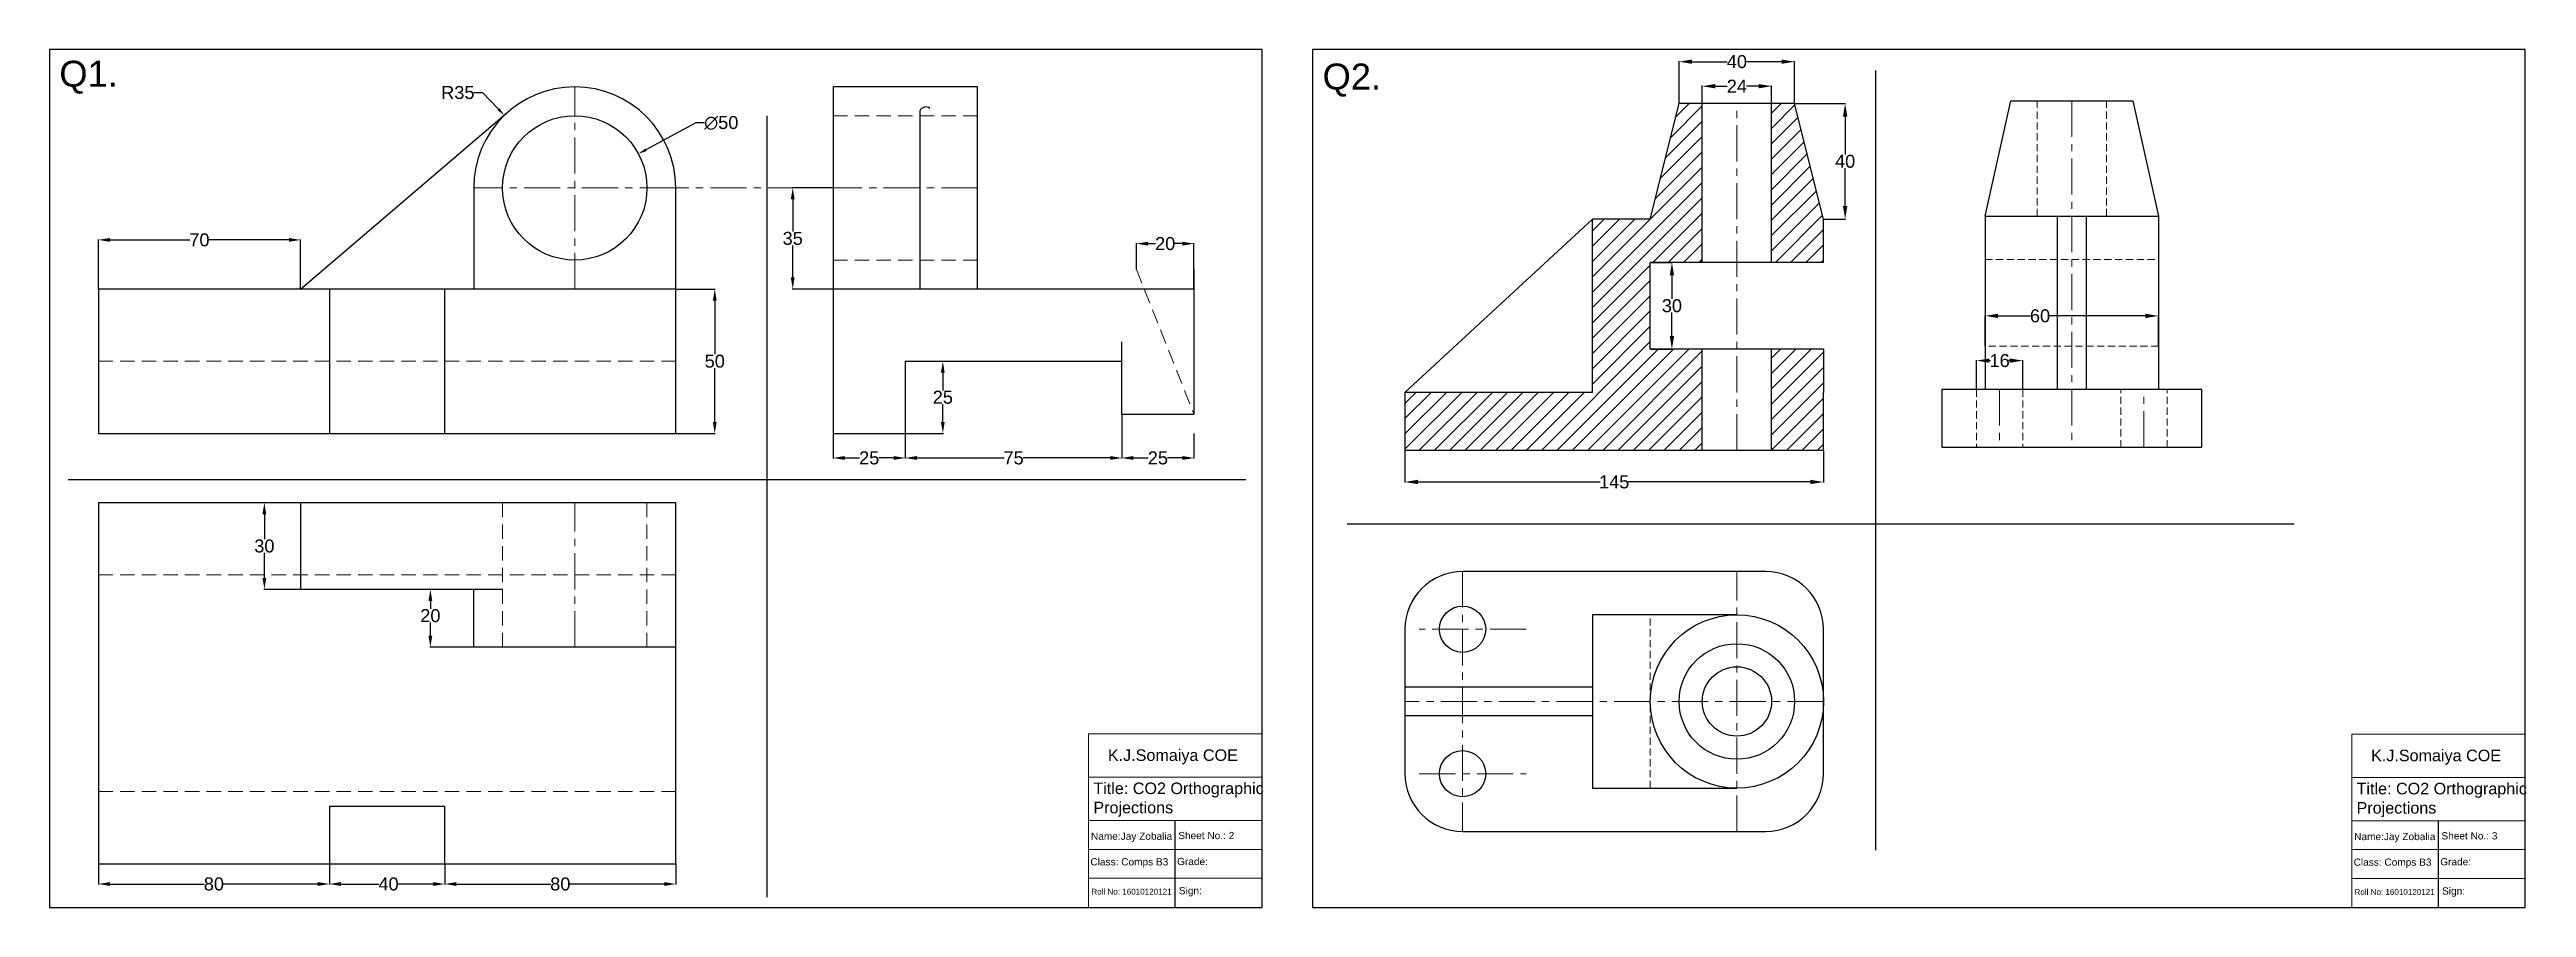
# Model space of a CAD drawing. Header units: millimetres. Extents: x 227 to 1085, y 157 to 454.
import ezdxf

# ---------------------------------------------------------------- set-up
doc = ezdxf.new("R2010")
doc.units = ezdxf.units.MM
doc.header["$MEASUREMENT"] = 0
doc.linetypes.add('CENTER', pattern=[2, 1.25, -0.25, 0.25, -0.25])
doc.linetypes.add('HIDDEN', pattern=[0.375, 0.25, -0.125])
doc.styles.add('Annotative', font='arial.ttf')
doc.styles.get("Standard").update_dxf_attribs({"font": 'arial.ttf'})
doc.dimstyles.get("Standard").update_dxf_attribs({"dimtxt": 3, "dimasz": 3, "dimexe": 0.18, "dimexo": 0.0625, "dimgap": 0.09, "dimtad": 0, "dimtih": 1, "dimtoh": 1, "dimdec": 0, "dimzin": 0, "dimdsep": 46, "dimtxsty": 'Standard', "dimcen": 0.09, "dimclrd": 4, "dimclre": 4, "dimadec": 0, "dimazin": 0, "dimtfac": 1, "dimtdec": 0, "dimtofl": 0, "dimtmove": 0, "dimatfit": 3, "dimfxl": 1, "dimtolj": 1, "dimtzin": 0, "dimarcsym": 0})
pattern_1 = [(45, (-79.5, 6.5), (-2.65165, 2.65165), [])]

# ---------------------------------------------------------------- blocks, each defined once
blk = doc.blocks.new('*D2')
at = {"lineweight": -2, "transparency": 16777216}
for p, q in [((498.46, 321.24), (498.46, 312.62)), ((523.46, 321.24), (523.46, 312.62)), ((502.46, 312.8), (507.59, 312.8)), ((519.46, 312.8), (514.33, 312.8))]:
    blk.add_line(p, q, dxfattribs=at)
at = {"transparency": 16777216}
for points in [[(502.46, 313.47), (502.46, 312.14), (498.46, 312.8)], [(519.46, 313.47), (519.46, 312.14), (523.46, 312.8)]]:
    blk.add_solid(points, dxfattribs=at)
at = {"layer": 'Defpoints', "color": 0, "transparency": 16777216}
for p in [(498.46, 321.3), (523.46, 321.3), (523.46, 312.8)]:
    blk.add_point(p, dxfattribs=at)
at = {"color": 0, "lineweight": 9, "transparency": 16777216, "insert": (510.96, 312.8), "char_height": 4.5, "attachment_point": 5}
blk.add_mtext('\\A1;25', dxfattribs=at)
blk = doc.blocks.new('*D3')
at = {"lineweight": -2, "transparency": 16777216}
for p, q in [((598.5, 327.94), (598.5, 312.62)), ((523.46, 321.24), (523.46, 312.62)), ((527.46, 312.8), (557.67, 312.8)), ((594.5, 312.8), (564.29, 312.8))]:
    blk.add_line(p, q, dxfattribs=at)
at = {"transparency": 16777216}
for points in [[(527.46, 313.47), (527.46, 312.14), (523.46, 312.8)], [(594.5, 313.47), (594.5, 312.14), (598.5, 312.8)]]:
    blk.add_solid(points, dxfattribs=at)
at = {"layer": 'Defpoints', "color": 0, "transparency": 16777216}
for p in [(598.5, 328), (523.46, 321.3), (598.5, 312.8)]:
    blk.add_point(p, dxfattribs=at)
at = {"color": 0, "lineweight": 9, "transparency": 16777216, "insert": (560.98, 312.8), "char_height": 4.5, "attachment_point": 5}
blk.add_mtext('\\A1;75', dxfattribs=at)
blk = doc.blocks.new('*D4')
at = {"lineweight": -2, "transparency": 16777216}
for p, q in [((598.46, 321.24), (598.46, 312.62)), ((623.46, 321.24), (623.46, 312.62)), ((602.46, 312.8), (607.59, 312.8)), ((619.46, 312.8), (614.33, 312.8))]:
    blk.add_line(p, q, dxfattribs=at)
at = {"transparency": 16777216}
for points in [[(602.46, 313.47), (602.46, 312.14), (598.46, 312.8)], [(619.46, 313.47), (619.46, 312.14), (623.46, 312.8)]]:
    blk.add_solid(points, dxfattribs=at)
at = {"layer": 'Defpoints', "color": 0, "transparency": 16777216}
for p in [(598.46, 321.3), (623.46, 321.3), (623.46, 312.8)]:
    blk.add_point(p, dxfattribs=at)
at = {"color": 0, "lineweight": 9, "transparency": 16777216, "insert": (610.96, 312.8), "char_height": 4.5, "attachment_point": 5}
blk.add_mtext('\\A1;25', dxfattribs=at)
blk = doc.blocks.new('*D5')
at = {"lineweight": -2, "transparency": 16777216}
for p, q in [((603.5, 378.06), (603.5, 387.18)), ((607.5, 387), (610.14, 387)), ((619.46, 387), (616.82, 387)), ((623.46, 371.37), (623.46, 387.18))]:
    blk.add_line(p, q, dxfattribs=at)
at = {"transparency": 16777216}
for points in [[(607.5, 387.67), (607.5, 386.33), (603.5, 387)], [(619.46, 387.67), (619.46, 386.33), (623.46, 387)]]:
    blk.add_solid(points, dxfattribs=at)
at = {"layer": 'Defpoints', "color": 0, "transparency": 16777216}
for p in [(623.46, 387), (603.5, 378), (623.46, 371.3)]:
    blk.add_point(p, dxfattribs=at)
at = {"color": 0, "lineweight": 9, "transparency": 16777216, "insert": (613.48, 387), "char_height": 4.5, "attachment_point": 5}
blk.add_mtext('\\A1;20', dxfattribs=at)
blk = doc.blocks.new('*D6')
at = {"lineweight": -2, "transparency": 16777216}
for p, q in [((373.96, 439.3), (376.96, 439.3)), ((376.96, 439.3), (382.5, 433.58)), ((408.87, 406.3), (409.05, 406.3)), ((408.96, 406.21), (408.96, 406.39))]:
    blk.add_line(p, q, dxfattribs=at)
at = {"transparency": 16777216}
blk.add_solid([(382.86, 433.93), (382.15, 433.24), (384.59, 431.43)], dxfattribs=at)
at = {"layer": 'Defpoints', "color": 0, "transparency": 16777216}
for p in [(384.59, 431.43), (408.96, 406.3)]:
    blk.add_point(p, dxfattribs=at)
at = {"color": 0, "lineweight": 9, "transparency": 16777216, "insert": (368.47, 439.3), "char_height": 4.5, "attachment_point": 5}
blk.add_mtext('\\A1;R35', dxfattribs=at)
blk = doc.blocks.new('*D7')
at = {"lineweight": -2, "transparency": 16777216}
for p, q in [((450.96, 428.79), (433.64, 419.52)), ((453.96, 428.79), (450.96, 428.79)), ((408.87, 406.3), (409.05, 406.3)), ((408.96, 406.21), (408.96, 406.39))]:
    blk.add_line(p, q, dxfattribs=at)
at = {"transparency": 16777216}
blk.add_solid([(433.41, 419.96), (433.88, 419.08), (431, 418.1)], dxfattribs=at)
at = {"layer": 'Defpoints', "color": 0, "transparency": 16777216}
for p in [(431, 418.1), (386.92, 394.5)]:
    blk.add_point(p, dxfattribs=at)
at = {"color": 0, "lineweight": 9, "transparency": 16777216, "insert": (459.71, 428.79), "char_height": 4.5, "attachment_point": 5}
blk.add_mtext('\\A1;∅50', dxfattribs=at)
blk = doc.blocks.new('*D8')
at = {"lineweight": -2, "transparency": 16777216}
for p, q in [((243.96, 371.37), (243.96, 388.48)), ((247.96, 388.3), (275.67, 388.3)), ((309.96, 388.3), (282.24, 388.3)), ((313.96, 371.37), (313.96, 388.48))]:
    blk.add_line(p, q, dxfattribs=at)
at = {"transparency": 16777216}
for points in [[(247.96, 388.97), (247.96, 387.64), (243.96, 388.3)], [(309.96, 388.97), (309.96, 387.64), (313.96, 388.3)]]:
    blk.add_solid(points, dxfattribs=at)
at = {"layer": 'Defpoints', "color": 0, "transparency": 16777216}
for p in [(313.96, 388.3), (243.96, 371.3), (313.96, 371.3)]:
    blk.add_point(p, dxfattribs=at)
at = {"color": 0, "lineweight": 9, "transparency": 16777216, "insert": (278.96, 388.3), "char_height": 4.5, "attachment_point": 5}
blk.add_mtext('\\A1;70', dxfattribs=at)
blk = doc.blocks.new('*D9')
at = {"lineweight": -2, "transparency": 16777216}
for p, q in [((243.96, 172.24), (243.96, 165.12)), ((323.96, 172.24), (323.96, 165.12)), ((247.96, 165.3), (280.65, 165.3)), ((319.96, 165.3), (287.27, 165.3))]:
    blk.add_line(p, q, dxfattribs=at)
at = {"transparency": 16777216}
for points in [[(247.96, 165.97), (247.96, 164.64), (243.96, 165.3)], [(319.96, 165.97), (319.96, 164.64), (323.96, 165.3)]]:
    blk.add_solid(points, dxfattribs=at)
at = {"layer": 'Defpoints', "color": 0, "transparency": 16777216}
for p in [(243.96, 172.3), (323.96, 172.3), (323.96, 165.3)]:
    blk.add_point(p, dxfattribs=at)
at = {"color": 0, "lineweight": 9, "transparency": 16777216, "insert": (283.96, 165.3), "char_height": 4.5, "attachment_point": 5}
blk.add_mtext('\\A1;80', dxfattribs=at)
blk = doc.blocks.new('*D10')
at = {"lineweight": -2, "transparency": 16777216}
for p, q in [((323.96, 172.24), (323.96, 165.12)), ((363.96, 172.24), (363.96, 165.12)), ((327.96, 165.3), (341.06, 165.3)), ((359.96, 165.3), (347.85, 165.3))]:
    blk.add_line(p, q, dxfattribs=at)
at = {"transparency": 16777216}
for points in [[(327.96, 165.97), (327.96, 164.64), (323.96, 165.3)], [(359.96, 165.97), (359.96, 164.64), (363.96, 165.3)]]:
    blk.add_solid(points, dxfattribs=at)
at = {"layer": 'Defpoints', "color": 0, "transparency": 16777216}
for p in [(323.96, 172.3), (363.96, 172.3), (363.96, 165.3)]:
    blk.add_point(p, dxfattribs=at)
at = {"color": 0, "lineweight": 9, "transparency": 16777216, "insert": (344.46, 165.3), "char_height": 4.5, "attachment_point": 5}
blk.add_mtext('\\A1;40', dxfattribs=at)
blk = doc.blocks.new('*D11')
at = {"lineweight": -2, "transparency": 16777216}
for p, q in [((363.96, 172.24), (363.96, 165.12)), ((443.96, 172.24), (443.96, 165.12)), ((367.96, 165.3), (400.65, 165.3)), ((439.96, 165.3), (407.27, 165.3))]:
    blk.add_line(p, q, dxfattribs=at)
at = {"transparency": 16777216}
for points in [[(367.96, 165.97), (367.96, 164.64), (363.96, 165.3)], [(439.96, 165.97), (439.96, 164.64), (443.96, 165.3)]]:
    blk.add_solid(points, dxfattribs=at)
at = {"layer": 'Defpoints', "color": 0, "transparency": 16777216}
for p in [(363.96, 172.3), (443.96, 172.3), (443.96, 165.3)]:
    blk.add_point(p, dxfattribs=at)
at = {"color": 0, "lineweight": 9, "transparency": 16777216, "insert": (403.96, 165.3), "char_height": 4.5, "attachment_point": 5}
blk.add_mtext('\\A1;80', dxfattribs=at)
blk = doc.blocks.new('*D12')
at = {"lineweight": -2, "transparency": 16777216}
for p, q in [((444.02, 371.3), (457.64, 371.3)), ((457.46, 367.3), (457.46, 348.69)), ((457.46, 325.3), (457.46, 343.92)), ((444.02, 321.3), (457.64, 321.3))]:
    blk.add_line(p, q, dxfattribs=at)
at = {"transparency": 16777216}
for points in [[(456.79, 367.3), (458.12, 367.3), (457.46, 371.3)], [(456.79, 325.3), (458.12, 325.3), (457.46, 321.3)]]:
    blk.add_solid(points, dxfattribs=at)
at = {"layer": 'Defpoints', "color": 0, "transparency": 16777216}
for p in [(443.96, 371.3), (443.96, 321.3), (457.46, 321.3)]:
    blk.add_point(p, dxfattribs=at)
at = {"color": 0, "lineweight": 9, "transparency": 16777216, "insert": (457.46, 346.3), "char_height": 4.5, "attachment_point": 5}
blk.add_mtext('\\A1;50', dxfattribs=at)
blk = doc.blocks.new('*D13')
at = {"lineweight": -2, "transparency": 16777216}
for p, q in [((523.52, 346.3), (536.64, 346.3)), ((536.46, 342.3), (536.46, 336.19)), ((536.46, 325.3), (536.46, 331.42)), ((523.52, 321.3), (536.64, 321.3))]:
    blk.add_line(p, q, dxfattribs=at)
at = {"transparency": 16777216}
for points in [[(535.79, 342.3), (537.12, 342.3), (536.46, 346.3)], [(535.79, 325.3), (537.12, 325.3), (536.46, 321.3)]]:
    blk.add_solid(points, dxfattribs=at)
at = {"layer": 'Defpoints', "color": 0, "transparency": 16777216}
for p in [(523.46, 346.3), (523.46, 321.3), (536.46, 321.3)]:
    blk.add_point(p, dxfattribs=at)
at = {"color": 0, "lineweight": 9, "transparency": 16777216, "insert": (536.46, 333.8), "char_height": 4.5, "attachment_point": 5}
blk.add_mtext('\\A1;25', dxfattribs=at)
blk = doc.blocks.new('*D14')
at = {"lineweight": -2, "transparency": 16777216}
for p, q in [((313.9, 297.3), (301.28, 297.3)), ((301.46, 293.3), (301.46, 284.69)), ((301.46, 271.3), (301.46, 279.91)), ((313.9, 267.3), (301.28, 267.3))]:
    blk.add_line(p, q, dxfattribs=at)
at = {"transparency": 16777216}
for points in [[(300.79, 293.3), (302.12, 293.3), (301.46, 297.3)], [(300.79, 271.3), (302.12, 271.3), (301.46, 267.3)]]:
    blk.add_solid(points, dxfattribs=at)
at = {"layer": 'Defpoints', "color": 0, "transparency": 16777216}
for p in [(313.96, 297.3), (301.46, 267.3), (313.96, 267.3)]:
    blk.add_point(p, dxfattribs=at)
at = {"color": 0, "lineweight": 9, "transparency": 16777216, "insert": (301.46, 282.3), "char_height": 4.5, "attachment_point": 5}
blk.add_mtext('\\A1;30', dxfattribs=at)
blk = doc.blocks.new('*D15')
at = {"lineweight": -2, "transparency": 16777216}
for p, q in [((373.9, 267.3), (358.78, 267.3)), ((358.96, 263.3), (358.96, 260.58)), ((358.96, 251.3), (358.96, 255.8)), ((373.9, 247.3), (358.78, 247.3))]:
    blk.add_line(p, q, dxfattribs=at)
at = {"transparency": 16777216}
for points in [[(358.29, 263.3), (359.62, 263.3), (358.96, 267.3)], [(358.29, 251.3), (359.62, 251.3), (358.96, 247.3)]]:
    blk.add_solid(points, dxfattribs=at)
at = {"layer": 'Defpoints', "color": 0, "transparency": 16777216}
for p in [(373.96, 267.3), (358.96, 247.3), (373.96, 247.3)]:
    blk.add_point(p, dxfattribs=at)
at = {"color": 0, "lineweight": 9, "transparency": 16777216, "insert": (358.96, 258.19), "char_height": 4.5, "attachment_point": 5}
blk.add_mtext('\\A1;20', dxfattribs=at)
blk = doc.blocks.new('*D16')
at = {"lineweight": -2, "transparency": 16777216}
for p, q in [((498.4, 406.3), (484.28, 406.3)), ((484.46, 402.3), (484.46, 391.19)), ((484.46, 375.3), (484.46, 386.41)), ((498.4, 371.3), (484.28, 371.3))]:
    blk.add_line(p, q, dxfattribs=at)
at = {"transparency": 16777216}
for points in [[(483.79, 402.3), (485.12, 402.3), (484.46, 406.3)], [(483.79, 375.3), (485.12, 375.3), (484.46, 371.3)]]:
    blk.add_solid(points, dxfattribs=at)
at = {"layer": 'Defpoints', "color": 0, "transparency": 16777216}
for p in [(484.46, 406.3), (498.46, 406.3), (498.46, 371.3)]:
    blk.add_point(p, dxfattribs=at)
at = {"color": 0, "lineweight": 9, "transparency": 16777216, "insert": (484.46, 388.8), "char_height": 4.5, "attachment_point": 5}
blk.add_mtext('\\A1;35', dxfattribs=at)
blk = doc.blocks.new('*D18')
at = {"lineweight": -2, "transparency": 16777216}
for p, q in [((696.5, 315.44), (696.5, 304.32)), ((841.5, 315.44), (841.5, 304.32)), ((701, 304.5), (764.13, 304.5)), ((837, 304.5), (773.87, 304.5))]:
    blk.add_line(p, q, dxfattribs=at)
at = {"transparency": 16777216}
for points in [[(701, 305.25), (701, 303.75), (696.5, 304.5)], [(837, 305.25), (837, 303.75), (841.5, 304.5)]]:
    blk.add_solid(points, dxfattribs=at)
at = {"layer": 'Defpoints', "color": 0, "transparency": 16777216}
for p in [(696.5, 315.5), (841.5, 315.5), (841.5, 304.5)]:
    blk.add_point(p, dxfattribs=at)
at = {"color": 0, "lineweight": 9, "transparency": 16777216, "insert": (769, 304.5), "char_height": 4.5, "attachment_point": 5}
blk.add_mtext('\\A1;145', dxfattribs=at)
blk = doc.blocks.new('*D19')
at = {"lineweight": -2, "transparency": 16777216}
for p, q in [((831.56, 435.5), (849.18, 435.5)), ((849, 431), (849, 417.89)), ((849, 400), (849, 413.11)), ((841.56, 395.5), (849.18, 395.5))]:
    blk.add_line(p, q, dxfattribs=at)
at = {"transparency": 16777216}
for points in [[(848.25, 431), (849.75, 431), (849, 435.5)], [(848.25, 400), (849.75, 400), (849, 395.5)]]:
    blk.add_solid(points, dxfattribs=at)
at = {"layer": 'Defpoints', "color": 0, "transparency": 16777216}
for p in [(831.5, 435.5), (849, 435.5), (841.5, 395.5)]:
    blk.add_point(p, dxfattribs=at)
at = {"color": 0, "lineweight": 9, "transparency": 16777216, "insert": (849, 415.5), "char_height": 4.5, "attachment_point": 5}
blk.add_mtext('\\A1;40', dxfattribs=at)
blk = doc.blocks.new('*D23')
at = {"lineweight": -2, "transparency": 16777216}
for p, q in [((897.5, 351.56), (897.5, 362.18)), ((902, 362), (913.18, 362)), ((953, 362), (919.82, 362)), ((957.5, 351.56), (957.5, 362.18))]:
    blk.add_line(p, q, dxfattribs=at)
at = {"transparency": 16777216}
for points in [[(902, 362.75), (902, 361.25), (897.5, 362)], [(953, 362.75), (953, 361.25), (957.5, 362)]]:
    blk.add_solid(points, dxfattribs=at)
at = {"layer": 'Defpoints', "color": 0, "transparency": 16777216}
for p in [(897.5, 362), (897.5, 351.5), (957.5, 351.5)]:
    blk.add_point(p, dxfattribs=at)
at = {"color": 0, "lineweight": 9, "transparency": 16777216, "insert": (916.5, 362), "char_height": 4.5, "attachment_point": 5}
blk.add_mtext('\\A1;60', dxfattribs=at)
blk = doc.blocks.new('*D24')
at = {"lineweight": -2, "transparency": 16777216}
for p, q in [((894.5, 336.56), (894.5, 346.68)), ((899, 346.5), (899.4, 346.5)), ((906, 346.5), (905.6, 346.5)), ((910.5, 336.56), (910.5, 346.68))]:
    blk.add_line(p, q, dxfattribs=at)
at = {"transparency": 16777216}
for points in [[(899, 347.25), (899, 345.75), (894.5, 346.5)], [(906, 347.25), (906, 345.75), (910.5, 346.5)]]:
    blk.add_solid(points, dxfattribs=at)
at = {"layer": 'Defpoints', "color": 0, "transparency": 16777216}
for p in [(910.5, 346.5), (894.5, 336.5), (910.5, 336.5)]:
    blk.add_point(p, dxfattribs=at)
at = {"color": 0, "lineweight": 9, "transparency": 16777216, "insert": (902.5, 346.5), "char_height": 4.5, "attachment_point": 5}
blk.add_mtext('\\A1;16', dxfattribs=at)
blk = doc.blocks.new('*D25')
at = {"lineweight": -2, "transparency": 16777216}
for p, q in [((799.5, 435.56), (799.5, 441.7)), ((823.5, 435.56), (823.5, 441.7))]:
    blk.add_line(p, q, dxfattribs=at)
at = {"transparency": 16777216}
for p, q in [((804, 441.52), (808.16, 441.52)), ((819, 441.52), (814.84, 441.52))]:
    blk.add_line(p, q, dxfattribs=at)
for points in [[(804, 442.27), (804, 440.77), (799.5, 441.52)], [(819, 442.27), (819, 440.77), (823.5, 441.52)]]:
    blk.add_solid(points, dxfattribs=at)
at = {"layer": 'Defpoints', "color": 0, "transparency": 16777216}
for p in [(823.5, 441.52), (799.5, 435.5), (823.5, 435.5)]:
    blk.add_point(p, dxfattribs=at)
at = {"color": 0, "lineweight": 9, "transparency": 16777216, "insert": (811.5, 441.52), "char_height": 4.5, "attachment_point": 5}
blk.add_mtext('\\A1;24', dxfattribs=at)
blk = doc.blocks.new('*D26')
at = {"lineweight": -2, "transparency": 16777216}
for p, q in [((791.5, 435.56), (791.5, 450.18)), ((831.5, 435.56), (831.5, 450.18))]:
    blk.add_line(p, q, dxfattribs=at)
at = {"transparency": 16777216}
for p, q in [((796, 450), (808.1, 450)), ((827, 450), (814.9, 450))]:
    blk.add_line(p, q, dxfattribs=at)
for points in [[(796, 450.75), (796, 449.25), (791.5, 450)], [(827, 450.75), (827, 449.25), (831.5, 450)]]:
    blk.add_solid(points, dxfattribs=at)
at = {"layer": 'Defpoints', "color": 0, "transparency": 16777216}
for p in [(791.5, 450), (791.5, 435.5), (831.5, 435.5)]:
    blk.add_point(p, dxfattribs=at)
at = {"color": 0, "lineweight": 9, "transparency": 16777216, "insert": (811.5, 450), "char_height": 4.5, "attachment_point": 5}
blk.add_mtext('\\A1;40', dxfattribs=at)
blk = doc.blocks.new('*D31')
at = {"lineweight": -2, "transparency": 16777216}
for p, q in [((781.56, 380.5), (789.18, 380.5)), ((789, 376), (789, 367.89)), ((789, 355), (789, 363.11)), ((781.56, 350.5), (789.18, 350.5))]:
    blk.add_line(p, q, dxfattribs=at)
at = {"transparency": 16777216}
for points in [[(788.25, 376), (789.75, 376), (789, 380.5)], [(788.25, 355), (789.75, 355), (789, 350.5)]]:
    blk.add_solid(points, dxfattribs=at)
at = {"layer": 'Defpoints', "color": 0, "transparency": 16777216}
for p in [(781.5, 380.5), (781.5, 350.5), (789, 350.5)]:
    blk.add_point(p, dxfattribs=at)
at = {"color": 0, "lineweight": 9, "transparency": 16777216, "insert": (789, 365.5), "char_height": 4.5, "attachment_point": 5}
blk.add_mtext('\\A1;30', dxfattribs=at)

msp = doc.modelspace()

# ---------------------------------------------------------------- hatches: boundary and pattern name
h = msp.add_hatch()
h.set_pattern_fill('ANSI31', color=256, scale=30)
h.set_pattern_definition(pattern_1)
h.paths.add_polyline_path([(761.5, 335.5), (696.5, 335.5), (696.5, 315.5), (799.5, 315.5), (799.5, 350.5), (781.5, 350.5), (781.5, 380.5), (799.5, 380.5), (799.5, 435.5), (791.5, 435.5), (781.5, 395.5), (761.5, 395.5)])
h = msp.add_hatch()
h.set_pattern_fill('ANSI31', color=256, scale=30)
h.set_pattern_definition(pattern_1)
h.paths.add_polyline_path([(841.5, 395.5), (831.5, 435.5), (823.5, 435.5), (823.5, 380.5), (841.5, 380.5)])
h.paths.add_polyline_path([(841.5, 335.5), (841.5, 350.5), (823.5, 350.5), (823.5, 315.5), (841.5, 315.5)])

# ---------------------------------------------------------------- linework, layer by layer
for p, q in [((859.5, 447), (859.5, 177)), ((548.46, 441.3), (498.46, 441.3)), ((498.46, 441.3), (498.46, 371.3)), ((548.46, 371.3), (548.46, 441.3)), ((313.96, 371.3), (386.25, 432.94)), ((475.46, 431.21), (475.46, 160.8)), ((528.46, 432.94), (528.46, 371.3)), ((781.5, 395.5), (791.5, 435.5)), ((831.5, 435.5), (791.5, 435.5)), ((799.5, 380.5), (799.5, 435.5)), ((823.5, 380.5), (823.5, 435.5)), ((841.5, 395.5), (831.5, 435.5)), ((897.5, 396.5), (906.39, 436.5)), ((906.39, 436.5), (948.61, 436.5)), ((948.61, 436.5), (957.5, 396.5)), ((373.96, 406.3), (373.96, 371.3)), ((443.96, 371.3), (443.96, 406.3)), ((696.5, 335.5), (761.5, 395.5)), ((761.5, 335.5), (761.5, 395.5)), ((781.5, 395.5), (761.5, 395.5)), ((841.5, 380.5), (841.5, 395.5)), ((897.5, 396.5), (897.5, 336.5)), ((897.5, 396.5), (957.5, 396.5)), ((922.5, 396.5), (922.5, 336.5)), ((932.5, 396.5), (932.5, 336.5)), ((957.5, 396.5), (957.5, 336.5)), ((623.5, 328), (623.5, 378)), ((841.5, 380.5), (781.5, 380.5)), ((781.5, 350.5), (781.5, 380.5)), ((443.96, 371.3), (243.96, 371.3)), ((243.96, 371.3), (243.96, 321.3)), ((323.96, 371.3), (323.96, 321.3)), ((363.96, 321.3), (363.96, 371.3)), ((443.96, 321.3), (443.96, 371.3)), ((623.46, 371.3), (498.46, 371.3)), ((498.46, 371.3), (498.46, 321.3)), ((598.5, 328), (598.5, 353)), ((523.46, 346.3), (523.46, 321.3)), ((523.46, 346.3), (598.46, 346.3)), ((841.5, 350.5), (781.5, 350.5)), ((799.5, 315.5), (799.5, 350.5)), ((823.5, 315.5), (823.5, 350.5)), ((841.5, 350.5), (841.5, 335.5)), ((696.5, 335.5), (696.5, 315.5)), ((761.5, 335.5), (696.5, 335.5)), ((841.5, 315.5), (841.5, 335.5)), ((972.5, 336.5), (882.5, 336.5)), ((882.5, 336.5), (882.5, 316.5)), ((972.5, 316.5), (972.5, 336.5)), ((598.5, 328), (623.5, 328)), ((243.96, 321.3), (443.96, 321.3)), ((498.46, 321.3), (523.46, 321.3)), ((696.5, 315.5), (841.5, 315.5)), ((882.5, 316.5), (972.5, 316.5)), ((233.46, 305.3), (641.46, 305.3)), ((443.96, 297.3), (243.96, 297.3)), ((243.96, 297.3), (243.96, 172.3)), ((313.96, 297.3), (313.96, 267.3)), ((443.96, 172.3), (443.96, 297.3)), ((676.5, 290), (1004.5, 290)), ((373.96, 267.3), (313.96, 267.3)), ((373.96, 247.3), (373.96, 267.3)), ((383.96, 267.3), (373.96, 267.3)), ((821.5, 273.5), (716.5, 273.5)), ((811.5, 258.5), (761.5, 258.5)), ((761.5, 258.5), (761.5, 198.5)), ((696.5, 253.5), (696.5, 203.5)), ((841.5, 203.5), (841.5, 253.5)), ((443.96, 247.3), (373.96, 247.3)), ((761.5, 233.5), (696.5, 233.5)), ((841.5, 233.5), (841.08, 233.5)), ((761.5, 223.5), (696.5, 223.5)), ((841.5, 223.5), (841.08, 223.5)), ((761.5, 198.5), (811.5, 198.5)), ((323.96, 192.3), (323.96, 172.3)), ((323.96, 192.3), (363.96, 192.3)), ((363.96, 172.3), (363.96, 192.3)), ((616.96, 157.3), (616.96, 187.3)), ((716.5, 183.5), (821.5, 183.5)), ((1054.5, 157.2), (1054.5, 187.2)), ((243.96, 172.3), (443.96, 172.3))]:
    msp.add_line(p, q)
at = {"lineweight": 9}
for p, q in [((1084.5, 454.2), (1084.5, 157.2)), ((586.96, 202.3), (586.96, 217.3)), ((586.96, 217.3), (646.96, 217.3)), ((1024.5, 202.2), (1024.5, 217.2)), ((1024.5, 217.2), (1084.5, 217.2)), ((586.96, 187.3), (586.96, 202.3)), ((586.96, 202.3), (646.96, 202.3)), ((1024.5, 187.2), (1024.5, 202.2)), ((1024.5, 202.2), (1084.5, 202.2)), ((586.96, 177.3), (586.96, 187.3)), ((586.96, 187.3), (646.96, 187.3)), ((1024.5, 177.2), (1024.5, 187.2)), ((1024.5, 187.2), (1084.5, 187.2)), ((586.96, 167.3), (586.96, 177.3)), ((586.96, 177.3), (646.96, 177.3)), ((1024.5, 167.2), (1024.5, 177.2)), ((1024.5, 177.2), (1084.5, 177.2)), ((586.96, 157.3), (586.96, 167.3)), ((586.96, 167.3), (646.96, 167.3)), ((1024.5, 157.2), (1024.5, 167.2)), ((1024.5, 167.2), (1084.5, 167.2)), ((1084.5, 157.2), (664.5, 157.2)), ((1084.5, 157.2), (1024.5, 157.2))]:
    msp.add_line(p, q, dxfattribs=at)
at = {"linetype": 'CENTER', "lineweight": 9, "ltscale": 10}
for p, q in [((408.96, 371.3), (408.96, 441.3)), ((811.5, 315.5), (811.5, 435.5)), ((927.5, 436.5), (927.5, 316.5)), ((443.96, 406.3), (373.96, 406.3)), ((548.46, 406.3), (443.96, 406.3)), ((902.5, 336.5), (902.5, 316.5)), ((952.5, 316.5), (952.5, 336.5)), ((408.96, 247.3), (408.96, 297.3)), ((716.5, 273.5), (716.5, 183.5)), ((811.5, 183.5), (811.5, 273.5)), ((738.5, 253.5), (701.5, 253.5)), ((841.5, 228.5), (696.5, 228.5)), ((701.5, 203.5), (738.5, 203.5))]:
    msp.add_line(p, q, dxfattribs=at)
at = {"linetype": 'HIDDEN', "lineweight": 9, "ltscale": 20}
for p, q in [((548.46, 431.3), (498.46, 431.3)), ((548.46, 381.3), (498.46, 381.3)), ((603.5, 378), (623.5, 328)), ((243.96, 346.3), (443.96, 346.3)), ((383.96, 247.3), (383.96, 297.3)), ((433.96, 247.3), (433.96, 297.3)), ((443.96, 272.3), (243.96, 272.3)), ((243.96, 197.3), (443.96, 197.3))]:
    msp.add_line(p, q, dxfattribs=at)
at = {"linetype": 'HIDDEN', "lineweight": 9, "ltscale": 10}
for p, q in [((915.5, 436.5), (915.5, 396.5)), ((939.5, 436.5), (939.5, 396.5)), ((897.5, 381.5), (957.5, 381.5)), ((957.5, 351.5), (897.5, 351.5)), ((894.5, 336.5), (894.5, 316.5)), ((910.5, 336.5), (910.5, 316.5)), ((944.5, 316.5), (944.5, 336.5)), ((960.5, 316.5), (960.5, 336.5)), ((781.5, 198.5), (781.5, 258.5))]:
    msp.add_line(p, q, dxfattribs=at)
at = {"linetype": 'Continuous'}
for points in [[(227.04, 157.2), (647.04, 157.2), (647.04, 454.2), (227.04, 454.2)], [(664.5, 157.2), (1084.5, 157.2), (1084.5, 454.2), (664.5, 454.2)]]:
    msp.add_lwpolyline(points, close=True, dxfattribs=at)
for centre, radius in [((408.96, 406.3), 25), ((716.5, 253.5), 8), ((811.5, 228.5), 30), ((811.5, 228.5), 20), ((811.5, 228.5), 12), ((716.5, 203.5), 8)]:
    msp.add_circle(centre, radius)
for centre, radius, start, end in [((408.96, 406.3), 35, 0, 180), ((530.53, 432.07), 2.25, 50.59642, 157.19406), ((716.5, 253.5), 20, 90, 180), ((821.5, 253.5), 20, 0, 90), ((716.5, 203.5), 20, 180, 270), ((821.5, 203.5), 20, 270, 0)]:
    msp.add_arc(centre, radius, start, end)

# ---------------------------------------------------------------- texts
at = {"attachment_point": 1}
for s, width, gutter_width, insert, char_height in [('Q1.', 37.5, 1, (230.43, 450.33), 9), ('Q2.', 37.5, 1, (668, 449.36), 9), ('K.J.Somaiya COE', 60, 12.5, (593.63, 211.92), 4), ('K.J.Somaiya COE', 60, 12.5, (1031.17, 211.81), 4), ('\\PTitle: CO2 {\\C0;Orthographic Projections}', 60, 12.5, (588.6, 207.11), 4), ('\\PTitle: CO2 {\\C0;Orthographic Projections^I}', 60, 12.5, (1026.15, 207.01), 4), ('Sheet No.: 2', 30, 12.5, (618, 183.34), 2.5), ('Sheet No.: 3', 30, 12.5, (1055.54, 183.24), 2.5), ('Class: Comps B3', 30, 12.5, (587.58, 174.24), 2.5), ('Grade:', 30.0265, 12.5, (617.6, 174.36), 2.5), ('Class: Comps B3', 30, 12.5, (1025.13, 174.13), 2.5), ('Grade:', 30.0265, 12.5, (1055.14, 174.26), 2.5), ('{\\H0.8x;Roll No: 16010120121}', 30, 12.5, (587.9, 163.66), 2.5), ('Sign:', 30.0265, 12.5, (618.22, 164.26), 2.5), ('{\\H0.8x;Roll No: 16010120121}', 30, 12.5, (1025.44, 163.55), 2.5), ('Sign:', 30.0265, 12.5, (1055.77, 164.15), 2.5)]:
    msp.add_mtext_dynamic_manual_height_columns(s, width=width, gutter_width=gutter_width, heights=[0], dxfattribs=dict(at, insert=insert, char_height=char_height))
at = {"char_height": 2.5, "width": 30, "attachment_point": 1, "style": 'Annotative'}
for insert in [(587.78, 187.28), (1025.32, 187.17)]:
    msp.add_mtext('\\PName:Jay Zobalia', dxfattribs=dict(at, insert=insert))

# ---------------------------------------------------------------- dimensions: what is measured, and where the dimension line sits
at = {"lineweight": 9}
for base, p1, p2, override, picture, middle in [((791.5, 450), (831.5, 435.5), (791.5, 435.5), {"dimtxt": 4.5, "dimasz": 4.5, "dimclrd": 256, "dimclre": 256, "dimlwd": 65535}, '*D26', (811.5, 450)), ((313.96, 388.3), (243.96, 371.3), (313.96, 371.3), {"dimtxt": 4.5, "dimasz": 4, "dimclrd": 256, "dimclre": 256}, '*D8', (278.96, 388.3)), ((623.46, 387), (603.5, 378), (623.46, 371.3), {"dimtxt": 4.5, "dimasz": 4, "dimclrd": 256, "dimclre": 256}, '*D5', (613.48, 387)), ((910.5, 346.5), (894.5, 336.5), (910.5, 336.5), {"dimtxt": 4.5, "dimasz": 4.5, "dimclrd": 256, "dimclre": 256}, '*D24', (902.5, 346.5)), ((598.5, 312.8), (523.46, 321.3), (598.5, 328), {"dimtxt": 4.5, "dimasz": 4, "dimclrd": 256, "dimclre": 256}, '*D3', (560.98, 312.8)), ((523.46, 312.8), (498.46, 321.3), (523.46, 321.3), {"dimtxt": 4.5, "dimasz": 4, "dimclrd": 256, "dimclre": 256}, '*D2', (510.96, 312.8)), ((623.46, 312.8), (598.46, 321.3), (623.46, 321.3), {"dimtxt": 4.5, "dimasz": 4, "dimclrd": 256, "dimclre": 256}, '*D4', (610.96, 312.8)), ((841.5, 304.5), (696.5, 315.5), (841.5, 315.5), {"dimtxt": 4.5, "dimasz": 4.5, "dimclrd": 256, "dimclre": 256}, '*D18', (769, 304.5))]:
    dim = msp.add_linear_dim(base=base, p1=p1, p2=p2, dimstyle='Standard', override=override, dxfattribs=at)
    dim.commit()
    dim.dimension.update_dxf_attribs({"geometry": picture, "text_midpoint": middle})
dim = msp.add_radius_dim(center=(408.96, 406.3), mpoint=(384.59, 431.43), dimstyle='Standard', override={"dimtxt": 4.5, "dimclrd": 256, "dimclre": 256}, dxfattribs=at)
dim.commit()
dim.dimension.update_dxf_attribs({"geometry": '*D6', "text_midpoint": (368.47, 439.3), "dimtype": 164})
for base, p1, p2, override, picture, middle in [((823.5, 441.52), (799.5, 435.5), (823.5, 435.5), {"dimtxt": 4.5, "dimasz": 4.5, "dimclrd": 256, "dimclre": 256, "dimlwd": 65535}, '*D25', (811.5, 441.52)), ((897.5, 362), (957.5, 351.5), (897.5, 351.5), {"dimtxt": 4.5, "dimasz": 4.5, "dimclrd": 256, "dimclre": 256}, '*D23', (916.5, 362)), ((323.96, 165.3), (243.96, 172.3), (323.96, 172.3), {"dimtxt": 4.5, "dimasz": 4, "dimclrd": 256, "dimclre": 256}, '*D9', (283.96, 165.3)), ((363.96, 165.3), (323.96, 172.3), (363.96, 172.3), {"dimtxt": 4.5, "dimasz": 4, "dimclrd": 256, "dimclre": 256}, '*D10', (344.46, 165.3)), ((443.96, 165.3), (363.96, 172.3), (443.96, 172.3), {"dimtxt": 4.5, "dimasz": 4, "dimclrd": 256, "dimclre": 256}, '*D11', (403.96, 165.3))]:
    dim = msp.add_linear_dim(base=base, p1=p1, p2=p2, dimstyle='Standard', override=override, dxfattribs=at)
    dim.commit()
    dim.dimension.update_dxf_attribs({"geometry": picture, "text_midpoint": middle, "dimtype": 160})
dim = msp.add_diameter_dim_2p(p1=(386.92, 394.5), p2=(431, 418.1), dimstyle='Standard', override={"dimtxt": 4.5, "dimclrd": 256, "dimclre": 256}, dxfattribs=at)
dim.commit()
dim.dimension.update_dxf_attribs({"geometry": '*D7', "text_midpoint": (459.71, 428.79), "dimtype": 163})
for base, p1, p2, override, picture, middle in [((849, 435.5), (841.5, 395.5), (831.5, 435.5), {"dimtxt": 4.5, "dimasz": 4.5, "dimclrd": 256, "dimclre": 256}, '*D19', (849, 415.5)), ((358.96, 247.3), (373.96, 267.3), (373.96, 247.3), {"dimtxt": 4.5, "dimasz": 4, "dimclrd": 256, "dimclre": 256}, '*D15', (358.96, 258.19))]:
    dim = msp.add_linear_dim(base=base, p1=p1, p2=p2, angle=90, dimstyle='Standard', override=override, dxfattribs=at)
    dim.commit()
    dim.dimension.update_dxf_attribs({"geometry": picture, "text_midpoint": middle, "dimtype": 160})
for base, p1, p2, override, picture, middle in [((484.46, 406.3), (498.46, 371.3), (498.46, 406.3), {"dimtxt": 4.5, "dimasz": 4, "dimclrd": 256, "dimclre": 256}, '*D16', (484.46, 388.8)), ((789, 350.5), (781.5, 380.5), (781.5, 350.5), {"dimtxt": 4.5, "dimasz": 4.5, "dimclrd": 256, "dimclre": 256}, '*D31', (789, 365.5)), ((457.46, 321.3), (443.96, 371.3), (443.96, 321.3), {"dimtxt": 4.5, "dimasz": 4, "dimclrd": 256, "dimclre": 256}, '*D12', (457.46, 346.3)), ((536.46, 321.3), (523.46, 346.3), (523.46, 321.3), {"dimtxt": 4.5, "dimasz": 4, "dimclrd": 256, "dimclre": 256}, '*D13', (536.46, 333.8)), ((301.46, 267.3), (313.96, 297.3), (313.96, 267.3), {"dimtxt": 4.5, "dimasz": 4, "dimclrd": 256, "dimclre": 256}, '*D14', (301.46, 282.3))]:
    dim = msp.add_linear_dim(base=base, p1=p1, p2=p2, angle=90, dimstyle='Standard', override=override, dxfattribs=at)
    dim.commit()
    dim.dimension.update_dxf_attribs({"geometry": picture, "text_midpoint": middle})

doc.saveas('drawing.dxf')
